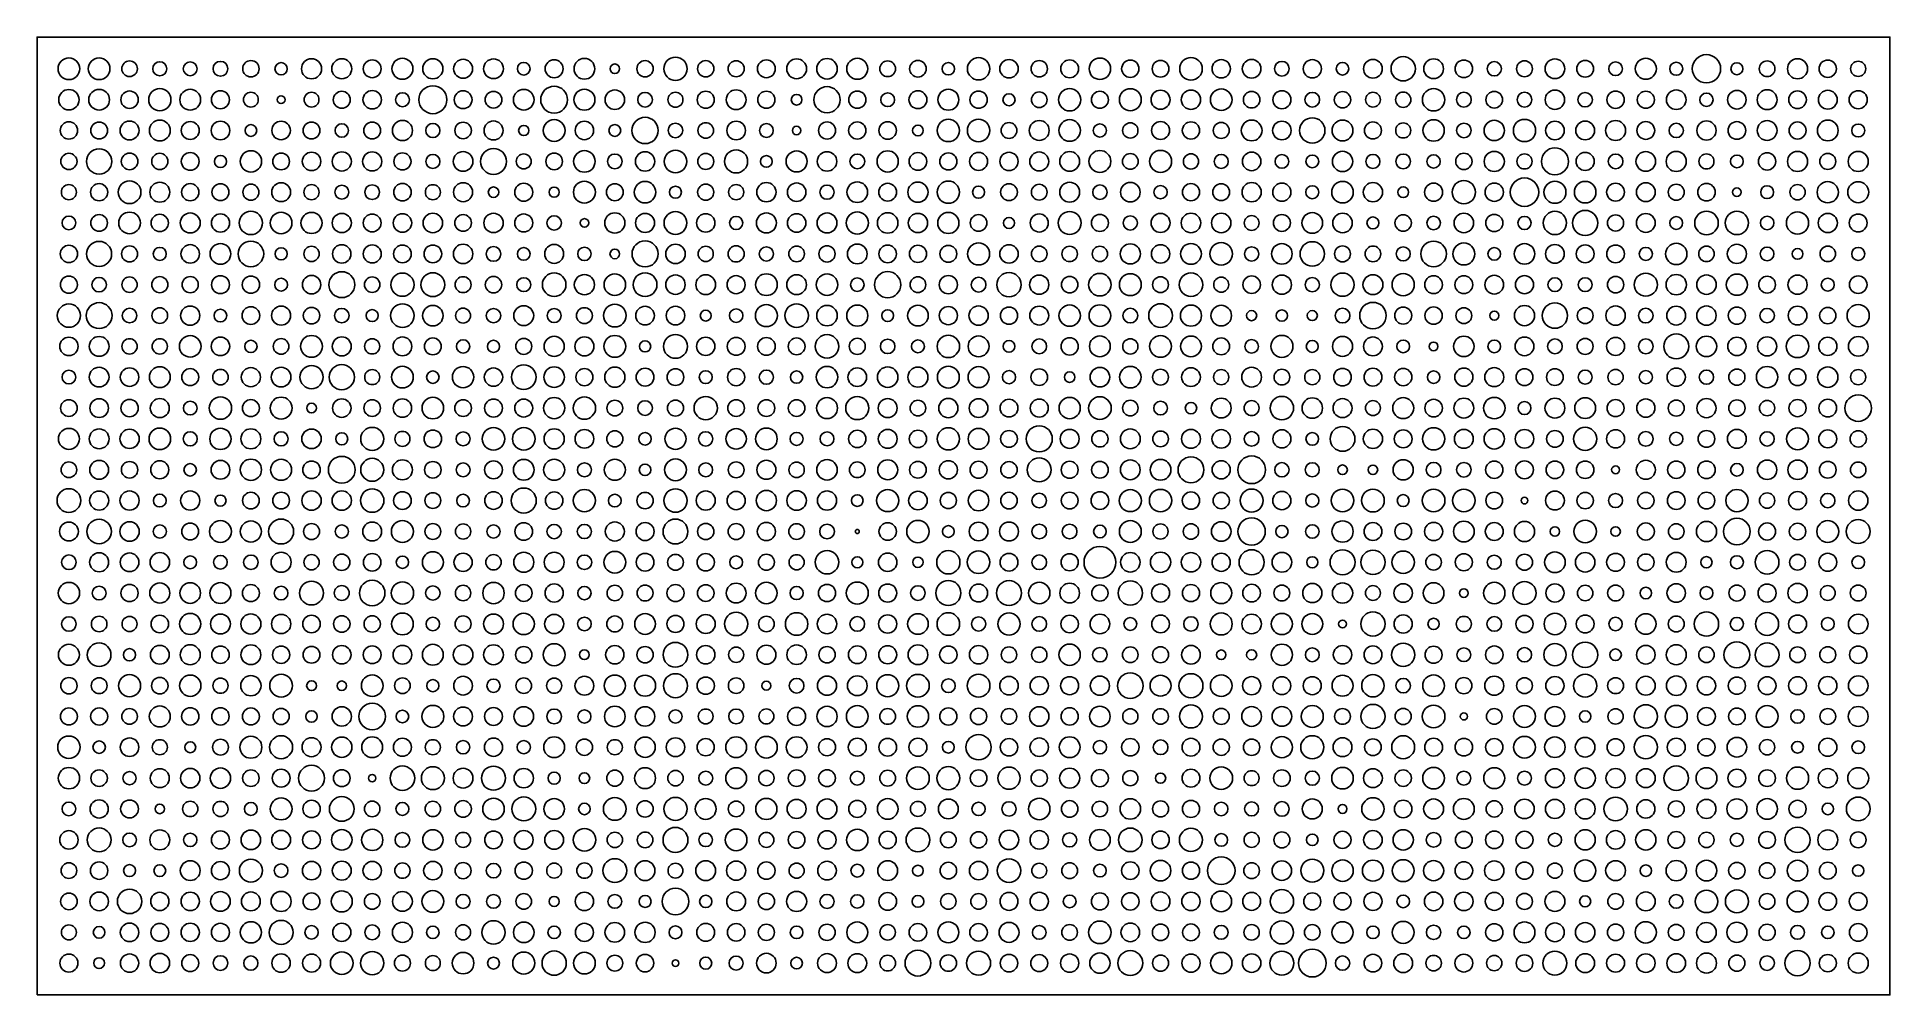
# Model space of a CAD drawing. Header units: millimetres. Extents: x 0 to 104, y 0 to 54.
import ezdxf

# ---------------------------------------------------------------- set-up
doc = ezdxf.new("R2010")
doc.units = ezdxf.units.MM
doc.layers.add('frame', color=7, linetype='Continuous')
doc.layers.add('media', color=7, linetype='Continuous')

msp = doc.modelspace()

# ---------------------------------------------------------------- linework, layer by layer
at = {"layer": 'frame'}
msp.add_lwpolyline([(0, 0), (103.55, 0), (103.55, 53.55), (0, 53.55), (0, 0)], dxfattribs=at)
at = {"layer": 'media'}
for centre, radius in [((1.78, 51.78), 0.605), ((3.47, 51.78), 0.606), ((5.17, 51.78), 0.435), ((6.86, 51.78), 0.395), ((8.56, 51.78), 0.386), ((10.25, 51.78), 0.414), ((11.95, 51.78), 0.458), ((13.64, 51.78), 0.344), ((15.34, 51.78), 0.562), ((17.03, 51.78), 0.559), ((18.73, 51.78), 0.499), ((20.42, 51.78), 0.589), ((22.12, 51.78), 0.563), ((23.81, 51.78), 0.53), ((25.51, 51.78), 0.551), ((27.2, 51.78), 0.354), ((28.9, 51.78), 0.504), ((30.59, 51.78), 0.581), ((32.29, 51.78), 0.267), ((33.98, 51.78), 0.456), ((35.68, 51.78), 0.65), ((37.37, 51.78), 0.454), ((39.07, 51.78), 0.45), ((40.76, 51.78), 0.498), ((42.45, 51.78), 0.555), ((44.15, 51.78), 0.573), ((45.84, 51.78), 0.587), ((47.54, 51.78), 0.441), ((49.23, 51.78), 0.463), ((50.93, 51.78), 0.347), ((52.62, 51.78), 0.623), ((54.32, 51.78), 0.514), ((56.01, 51.78), 0.458), ((57.71, 51.78), 0.5), ((59.4, 51.78), 0.6), ((61.1, 51.78), 0.484), ((62.79, 51.78), 0.469), ((64.49, 51.78), 0.631), ((66.18, 51.78), 0.512), ((67.88, 51.78), 0.522), ((69.57, 51.78), 0.412), ((71.27, 51.78), 0.51), ((72.96, 51.78), 0.352), ((74.66, 51.78), 0.524), ((76.35, 51.78), 0.68), ((78.05, 51.78), 0.553), ((79.74, 51.78), 0.49), ((81.44, 51.78), 0.399), ((83.13, 51.78), 0.445), ((84.83, 51.78), 0.549), ((86.52, 51.78), 0.467), ((88.22, 51.78), 0.382), ((89.91, 51.78), 0.589), ((91.61, 51.78), 0.361), ((93.3, 51.78), 0.792), ((95, 51.78), 0.334), ((96.69, 51.78), 0.439), ((98.39, 51.78), 0.562), ((100.08, 51.78), 0.486), ((101.78, 51.78), 0.423), ((22.12, 50.05), 0.782), ((28.9, 50.05), 0.751), ((44.15, 50.05), 0.73), ((1.78, 50.05), 0.571), ((3.47, 50.05), 0.58), ((5.17, 50.05), 0.488), ((6.86, 50.05), 0.622), ((8.56, 50.05), 0.583), ((10.25, 50.05), 0.505), ((11.95, 50.05), 0.415), ((13.64, 50.05), 0.218), ((15.34, 50.05), 0.415), ((17.03, 50.05), 0.474), ((18.73, 50.05), 0.514), ((20.42, 50.05), 0.389), ((23.81, 50.05), 0.499), ((25.51, 50.05), 0.467), ((27.2, 50.05), 0.576), ((30.59, 50.05), 0.586), ((32.29, 50.05), 0.546), ((33.98, 50.05), 0.412), ((35.68, 50.05), 0.418), ((37.37, 50.05), 0.476), ((39.07, 50.05), 0.553), ((40.76, 50.05), 0.478), ((42.45, 50.05), 0.3), ((45.84, 50.05), 0.48), ((47.54, 50.05), 0.386), ((49.23, 50.05), 0.499), ((50.93, 50.05), 0.584), ((52.62, 50.05), 0.481), ((54.32, 50.05), 0.338), ((56.01, 50.05), 0.437), ((57.71, 50.05), 0.625), ((59.4, 50.05), 0.473), ((61.1, 50.05), 0.613), ((62.79, 50.05), 0.532), ((64.49, 50.05), 0.54), ((66.18, 50.05), 0.603), ((67.88, 50.05), 0.463), ((69.57, 50.05), 0.505), ((71.27, 50.05), 0.408), ((72.96, 50.05), 0.458), ((74.66, 50.05), 0.415), ((76.35, 50.05), 0.428), ((78.05, 50.05), 0.626), ((79.74, 50.05), 0.414), ((81.44, 50.05), 0.467), ((83.13, 50.05), 0.413), ((84.83, 50.05), 0.542), ((86.52, 50.05), 0.407), ((88.22, 50.05), 0.485), ((89.91, 50.05), 0.477), ((91.61, 50.05), 0.547), ((93.3, 50.05), 0.373), ((95, 50.05), 0.519), ((96.69, 50.05), 0.556), ((98.39, 50.05), 0.492), ((100.08, 50.05), 0.527), ((101.78, 50.05), 0.506), ((1.78, 48.33), 0.486), ((3.47, 48.33), 0.469), ((5.17, 48.33), 0.529), ((6.86, 48.33), 0.585), ((8.56, 48.33), 0.502), ((10.25, 48.33), 0.52), ((13.64, 48.33), 0.516), ((15.34, 48.33), 0.471), ((17.03, 48.33), 0.377), ((18.73, 48.33), 0.47), ((20.42, 48.33), 0.563), ((22.12, 48.33), 0.396), ((23.81, 48.33), 0.461), ((25.51, 48.33), 0.531), ((28.9, 48.33), 0.612), ((30.59, 48.33), 0.515), ((33.98, 48.33), 0.736), ((35.68, 48.33), 0.408), ((37.37, 48.33), 0.435), ((39.07, 48.33), 0.52), ((40.76, 48.33), 0.384), ((44.15, 48.33), 0.477), ((45.84, 48.33), 0.482), ((47.54, 48.33), 0.488), ((50.93, 48.33), 0.625), ((52.62, 48.33), 0.627), ((54.32, 48.33), 0.441), ((56.01, 48.33), 0.556), ((57.71, 48.33), 0.605), ((59.4, 48.33), 0.368), ((61.1, 48.33), 0.428), ((62.79, 48.33), 0.502), ((64.49, 48.33), 0.483), ((66.18, 48.33), 0.447), ((67.88, 48.33), 0.58), ((69.57, 48.33), 0.517), ((71.27, 48.33), 0.709), ((72.96, 48.33), 0.584), ((74.66, 48.33), 0.476), ((76.35, 48.33), 0.42), ((78.05, 48.33), 0.599), ((79.74, 48.33), 0.408), ((81.44, 48.33), 0.568), ((83.13, 48.33), 0.622), ((84.83, 48.33), 0.52), ((86.52, 48.33), 0.524), ((88.22, 48.33), 0.559), ((89.91, 48.33), 0.496), ((91.61, 48.33), 0.4), ((93.3, 48.33), 0.538), ((95, 48.33), 0.494), ((96.69, 48.33), 0.552), ((98.39, 48.33), 0.477), ((100.08, 48.33), 0.581), ((101.78, 48.33), 0.362), ((11.95, 48.33), 0.328), ((27.2, 48.33), 0.287), ((32.29, 48.33), 0.33), ((42.45, 48.33), 0.236), ((49.23, 48.33), 0.301), ((1.78, 46.6), 0.455), ((3.47, 46.6), 0.709), ((5.17, 46.6), 0.463), ((6.86, 46.6), 0.454), ((8.56, 46.6), 0.497), ((10.25, 46.6), 0.339), ((11.95, 46.6), 0.597), ((13.64, 46.6), 0.468), ((15.34, 46.6), 0.515), ((17.03, 46.6), 0.536), ((18.73, 46.6), 0.535), ((20.42, 46.6), 0.479), ((22.12, 46.6), 0.395), ((23.81, 46.6), 0.549), ((25.51, 46.6), 0.724), ((27.2, 46.6), 0.419), ((28.9, 46.6), 0.464), ((30.59, 46.6), 0.602), ((32.29, 46.6), 0.412), ((33.98, 46.6), 0.542), ((35.68, 46.6), 0.63), ((37.37, 46.6), 0.447), ((39.07, 46.6), 0.644), ((40.76, 46.6), 0.326), ((42.45, 46.6), 0.589), ((44.15, 46.6), 0.545), ((45.84, 46.6), 0.414), ((47.54, 46.6), 0.593), ((49.23, 46.6), 0.494), ((50.93, 46.6), 0.478), ((52.62, 46.6), 0.503), ((54.32, 46.6), 0.511), ((56.01, 46.6), 0.53), ((57.71, 46.6), 0.552), ((59.4, 46.6), 0.613), ((61.1, 46.6), 0.439), ((62.79, 46.6), 0.617), ((64.49, 46.6), 0.424), ((66.18, 46.6), 0.394), ((67.88, 46.6), 0.519), ((69.57, 46.6), 0.381), ((71.27, 46.6), 0.358), ((72.96, 46.6), 0.568), ((74.66, 46.6), 0.391), ((76.35, 46.6), 0.411), ((78.05, 46.6), 0.372), ((79.74, 46.6), 0.456), ((81.44, 46.6), 0.563), ((83.13, 46.6), 0.421), ((84.83, 46.6), 0.755), ((86.52, 46.6), 0.507), ((88.22, 46.6), 0.414), ((89.91, 46.6), 0.549), ((91.61, 46.6), 0.564), ((93.3, 46.6), 0.42), ((95, 46.6), 0.358), ((96.69, 46.6), 0.483), ((98.39, 46.6), 0.563), ((100.08, 46.6), 0.448), ((101.78, 46.6), 0.561), ((83.13, 44.88), 0.795), ((1.78, 44.88), 0.421), ((3.47, 44.88), 0.482), ((5.17, 44.88), 0.636), ((6.86, 44.88), 0.557), ((8.56, 44.88), 0.482), ((10.25, 44.88), 0.473), ((11.95, 44.88), 0.449), ((13.64, 44.88), 0.528), ((15.34, 44.88), 0.422), ((17.03, 44.88), 0.389), ((18.73, 44.88), 0.411), ((20.42, 44.88), 0.489), ((22.12, 44.88), 0.42), ((23.81, 44.88), 0.532), ((25.51, 44.88), 0.293), ((27.2, 44.88), 0.503), ((28.9, 44.88), 0.284), ((30.59, 44.88), 0.612), ((32.29, 44.88), 0.474), ((33.98, 44.88), 0.601), ((35.68, 44.88), 0.333), ((37.37, 44.88), 0.45), ((39.07, 44.88), 0.424), ((40.76, 44.88), 0.539), ((42.45, 44.88), 0.517), ((44.15, 44.88), 0.399), ((45.84, 44.88), 0.575), ((47.54, 44.88), 0.496), ((49.23, 44.88), 0.565), ((50.93, 44.88), 0.621), ((52.62, 44.88), 0.337), ((54.32, 44.88), 0.469), ((56.01, 44.88), 0.44), ((57.71, 44.88), 0.556), ((59.4, 44.88), 0.404), ((61.1, 44.88), 0.547), ((62.79, 44.88), 0.372), ((64.49, 44.88), 0.477), ((66.18, 44.88), 0.47), ((67.88, 44.88), 0.538), ((69.57, 44.88), 0.51), ((71.27, 44.88), 0.363), ((72.96, 44.88), 0.601), ((74.66, 44.88), 0.538), ((76.35, 44.88), 0.302), ((78.05, 44.88), 0.506), ((79.74, 44.88), 0.648), ((81.44, 44.88), 0.512), ((84.83, 44.88), 0.617), ((86.52, 44.88), 0.604), ((88.22, 44.88), 0.498), ((89.91, 44.88), 0.526), ((91.61, 44.88), 0.448), ((93.3, 44.88), 0.488), ((95, 44.88), 0.236), ((96.69, 44.88), 0.359), ((98.39, 44.88), 0.429), ((100.08, 44.88), 0.595), ((101.78, 44.88), 0.586), ((1.78, 43.16), 0.383), ((3.47, 43.16), 0.465), ((5.17, 43.16), 0.606), ((6.86, 43.16), 0.484), ((8.56, 43.16), 0.558), ((10.25, 43.16), 0.509), ((11.95, 43.16), 0.65), ((13.64, 43.16), 0.603), ((15.34, 43.16), 0.591), ((17.03, 43.16), 0.536), ((18.73, 43.16), 0.497), ((20.42, 43.16), 0.517), ((22.12, 43.16), 0.544), ((23.81, 43.16), 0.467), ((25.51, 43.16), 0.542), ((27.2, 43.16), 0.502), ((28.9, 43.16), 0.405), ((32.29, 43.16), 0.566), ((33.98, 43.16), 0.531), ((35.68, 43.16), 0.636), ((37.37, 43.16), 0.515), ((39.07, 43.16), 0.37), ((40.76, 43.16), 0.56), ((42.45, 43.16), 0.517), ((44.15, 43.16), 0.557), ((45.84, 43.16), 0.621), ((47.54, 43.16), 0.573), ((49.23, 43.16), 0.538), ((50.93, 43.16), 0.591), ((52.62, 43.16), 0.467), ((56.01, 43.16), 0.506), ((57.71, 43.16), 0.644), ((59.4, 43.16), 0.475), ((61.1, 43.16), 0.394), ((62.79, 43.16), 0.531), ((64.49, 43.16), 0.546), ((66.18, 43.16), 0.544), ((67.88, 43.16), 0.415), ((69.57, 43.16), 0.473), ((71.27, 43.16), 0.58), ((72.96, 43.16), 0.548), ((74.66, 43.16), 0.337), ((76.35, 43.16), 0.459), ((78.05, 43.16), 0.377), ((79.74, 43.16), 0.544), ((81.44, 43.16), 0.48), ((83.13, 43.16), 0.37), ((84.83, 43.16), 0.651), ((86.52, 43.16), 0.705), ((88.22, 43.16), 0.452), ((89.91, 43.16), 0.527), ((91.61, 43.16), 0.359), ((93.3, 43.16), 0.659), ((95, 43.16), 0.651), ((96.69, 43.16), 0.378), ((98.39, 43.16), 0.621), ((100.08, 43.16), 0.535), ((101.78, 43.16), 0.498), ((30.59, 43.16), 0.24), ((54.32, 43.16), 0.309), ((1.78, 41.43), 0.482), ((3.47, 41.43), 0.699), ((5.17, 41.43), 0.447), ((6.86, 41.43), 0.364), ((8.56, 41.43), 0.517), ((10.25, 41.43), 0.578), ((11.95, 41.43), 0.715), ((13.64, 41.43), 0.34), ((15.34, 41.43), 0.426), ((17.03, 41.43), 0.514), ((18.73, 41.43), 0.504), ((20.42, 41.43), 0.493), ((22.12, 41.43), 0.494), ((23.81, 41.43), 0.545), ((25.51, 41.43), 0.413), ((27.2, 41.43), 0.358), ((28.9, 41.43), 0.53), ((30.59, 41.43), 0.376), ((32.29, 41.43), 0.27), ((33.98, 41.43), 0.727), ((35.68, 41.43), 0.544), ((37.37, 41.43), 0.425), ((39.07, 41.43), 0.451), ((40.76, 41.43), 0.398), ((42.45, 41.43), 0.439), ((44.15, 41.43), 0.453), ((45.84, 41.43), 0.552), ((47.54, 41.43), 0.492), ((49.23, 41.43), 0.48), ((50.93, 41.43), 0.471), ((52.62, 41.43), 0.617), ((54.32, 41.43), 0.514), ((56.01, 41.43), 0.438), ((57.71, 41.43), 0.431), ((59.4, 41.43), 0.426), ((61.1, 41.43), 0.564), ((62.79, 41.43), 0.513), ((64.49, 41.43), 0.58), ((66.18, 41.43), 0.629), ((67.88, 41.43), 0.398), ((69.57, 41.43), 0.576), ((71.27, 41.43), 0.684), ((72.96, 41.43), 0.444), ((74.66, 41.43), 0.44), ((76.35, 41.43), 0.394), ((78.05, 41.43), 0.716), ((79.74, 41.43), 0.616), ((81.44, 41.43), 0.35), ((83.13, 41.43), 0.576), ((84.83, 41.43), 0.523), ((86.52, 41.43), 0.5), ((88.22, 41.43), 0.494), ((89.91, 41.43), 0.366), ((91.61, 41.43), 0.597), ((93.3, 41.43), 0.433), ((95, 41.43), 0.538), ((96.69, 41.43), 0.383), ((98.39, 41.43), 0.301), ((100.08, 41.43), 0.433), ((101.78, 41.43), 0.364), ((17.03, 39.71), 0.724), ((47.54, 39.71), 0.732), ((1.78, 39.71), 0.477), ((3.47, 39.71), 0.406), ((5.17, 39.71), 0.429), ((6.86, 39.71), 0.449), ((8.56, 39.71), 0.452), ((10.25, 39.71), 0.501), ((11.95, 39.71), 0.484), ((13.64, 39.71), 0.359), ((15.34, 39.71), 0.514), ((18.73, 39.71), 0.433), ((20.42, 39.71), 0.649), ((22.12, 39.71), 0.666), ((23.81, 39.71), 0.446), ((25.51, 39.71), 0.459), ((27.2, 39.71), 0.391), ((28.9, 39.71), 0.658), ((30.59, 39.71), 0.566), ((32.29, 39.71), 0.6), ((33.98, 39.71), 0.664), ((35.68, 39.71), 0.543), ((37.37, 39.71), 0.552), ((39.07, 39.71), 0.505), ((40.76, 39.71), 0.608), ((42.45, 39.71), 0.552), ((44.15, 39.71), 0.602), ((45.84, 39.71), 0.379), ((49.23, 39.71), 0.439), ((50.93, 39.71), 0.507), ((52.62, 39.71), 0.411), ((54.32, 39.71), 0.678), ((56.01, 39.71), 0.536), ((57.71, 39.71), 0.458), ((59.4, 39.71), 0.631), ((61.1, 39.71), 0.613), ((62.79, 39.71), 0.443), ((64.49, 39.71), 0.657), ((66.18, 39.71), 0.42), ((67.88, 39.71), 0.488), ((69.57, 39.71), 0.538), ((71.27, 39.71), 0.398), ((72.96, 39.71), 0.649), ((74.66, 39.71), 0.557), ((76.35, 39.71), 0.622), ((78.05, 39.71), 0.498), ((79.74, 39.71), 0.496), ((81.44, 39.71), 0.525), ((83.13, 39.71), 0.504), ((84.83, 39.71), 0.387), ((86.52, 39.71), 0.386), ((88.22, 39.71), 0.457), ((89.91, 39.71), 0.644), ((91.61, 39.71), 0.57), ((93.3, 39.71), 0.544), ((95, 39.71), 0.591), ((96.69, 39.71), 0.468), ((98.39, 39.71), 0.534), ((100.08, 39.71), 0.362), ((101.78, 39.71), 0.492), ((1.78, 37.98), 0.651), ((3.47, 37.98), 0.724), ((5.17, 37.98), 0.407), ((6.86, 37.98), 0.437), ((8.56, 37.98), 0.536), ((10.25, 37.98), 0.354), ((11.95, 37.98), 0.496), ((13.64, 37.98), 0.533), ((15.34, 37.98), 0.46), ((17.03, 37.98), 0.406), ((18.73, 37.98), 0.338), ((20.42, 37.98), 0.659), ((22.12, 37.98), 0.574), ((23.81, 37.98), 0.417), ((25.51, 37.98), 0.401), ((27.2, 37.98), 0.556), ((28.9, 37.98), 0.392), ((30.59, 37.98), 0.444), ((32.29, 37.98), 0.634), ((33.98, 37.98), 0.522), ((35.68, 37.98), 0.519), ((39.07, 37.98), 0.378), ((40.76, 37.98), 0.613), ((42.45, 37.98), 0.656), ((44.15, 37.98), 0.573), ((45.84, 37.98), 0.592), ((49.23, 37.98), 0.578), ((50.93, 37.98), 0.507), ((52.62, 37.98), 0.538), ((54.32, 37.98), 0.479), ((56.01, 37.98), 0.529), ((57.71, 37.98), 0.598), ((59.4, 37.98), 0.604), ((61.1, 37.98), 0.412), ((62.79, 37.98), 0.663), ((64.49, 37.98), 0.59), ((66.18, 37.98), 0.575), ((72.96, 37.98), 0.413), ((74.66, 37.98), 0.742), ((76.35, 37.98), 0.476), ((78.05, 37.98), 0.487), ((79.74, 37.98), 0.441), ((83.13, 37.98), 0.564), ((84.83, 37.98), 0.708), ((86.52, 37.98), 0.441), ((88.22, 37.98), 0.542), ((89.91, 37.98), 0.408), ((91.61, 37.98), 0.527), ((93.3, 37.98), 0.542), ((95, 37.98), 0.479), ((96.69, 37.98), 0.404), ((98.39, 37.98), 0.523), ((100.08, 37.98), 0.457), ((101.78, 37.98), 0.621), ((37.37, 37.98), 0.304), ((47.54, 37.98), 0.33), ((67.88, 37.98), 0.283), ((69.57, 37.98), 0.319), ((71.27, 37.98), 0.282), ((81.44, 37.98), 0.256), ((1.78, 36.26), 0.514), ((3.47, 36.26), 0.554), ((5.17, 36.26), 0.428), ((6.86, 36.26), 0.428), ((8.56, 36.26), 0.603), ((10.25, 36.26), 0.517), ((11.95, 36.26), 0.344), ((13.64, 36.26), 0.437), ((15.34, 36.26), 0.61), ((17.03, 36.26), 0.531), ((18.73, 36.26), 0.426), ((20.42, 36.26), 0.525), ((22.12, 36.26), 0.471), ((23.81, 36.26), 0.371), ((25.51, 36.26), 0.34), ((27.2, 36.26), 0.445), ((28.9, 36.26), 0.563), ((30.59, 36.26), 0.531), ((32.29, 36.26), 0.611), ((33.98, 36.26), 0.314), ((35.68, 36.26), 0.667), ((37.37, 36.26), 0.511), ((39.07, 36.26), 0.498), ((40.76, 36.26), 0.496), ((42.45, 36.26), 0.47), ((44.15, 36.26), 0.656), ((45.84, 36.26), 0.45), ((47.54, 36.26), 0.406), ((49.23, 36.26), 0.36), ((50.93, 36.26), 0.628), ((52.62, 36.26), 0.583), ((54.32, 36.26), 0.328), ((56.01, 36.26), 0.413), ((57.71, 36.26), 0.483), ((59.4, 36.26), 0.581), ((61.1, 36.26), 0.427), ((62.79, 36.26), 0.609), ((64.49, 36.26), 0.579), ((66.18, 36.26), 0.47), ((67.88, 36.26), 0.379), ((69.57, 36.26), 0.616), ((71.27, 36.26), 0.335), ((72.96, 36.26), 0.561), ((74.66, 36.26), 0.528), ((76.35, 36.26), 0.356), ((78.05, 36.26), 0.243), ((79.74, 36.26), 0.572), ((81.44, 36.26), 0.353), ((83.13, 36.26), 0.523), ((84.83, 36.26), 0.414), ((86.52, 36.26), 0.447), ((88.22, 36.26), 0.504), ((89.91, 36.26), 0.413), ((91.61, 36.26), 0.695), ((93.3, 36.26), 0.571), ((95, 36.26), 0.512), ((96.69, 36.26), 0.534), ((98.39, 36.26), 0.63), ((100.08, 36.26), 0.509), ((101.78, 36.26), 0.549), ((17.03, 34.54), 0.702), ((27.2, 34.54), 0.689), ((1.78, 34.54), 0.383), ((3.47, 34.54), 0.551), ((5.17, 34.54), 0.516), ((6.86, 34.54), 0.585), ((8.56, 34.54), 0.475), ((10.25, 34.54), 0.434), ((11.95, 34.54), 0.534), ((13.64, 34.54), 0.551), ((15.34, 34.54), 0.647), ((18.73, 34.54), 0.419), ((20.42, 34.54), 0.606), ((22.12, 34.54), 0.351), ((23.81, 34.54), 0.595), ((25.51, 34.54), 0.513), ((28.9, 34.54), 0.576), ((30.59, 34.54), 0.477), ((32.29, 34.54), 0.563), ((33.98, 34.54), 0.498), ((35.68, 34.54), 0.466), ((37.37, 34.54), 0.361), ((39.07, 34.54), 0.483), ((40.76, 34.54), 0.396), ((42.45, 34.54), 0.345), ((44.15, 34.54), 0.599), ((45.84, 34.54), 0.52), ((47.54, 34.54), 0.573), ((49.23, 34.54), 0.56), ((50.93, 34.54), 0.61), ((52.62, 34.54), 0.587), ((54.32, 34.54), 0.367), ((56.01, 34.54), 0.463), ((57.71, 34.54), 0.293), ((59.4, 34.54), 0.547), ((61.1, 34.54), 0.604), ((62.79, 34.54), 0.442), ((64.49, 34.54), 0.524), ((66.18, 34.54), 0.425), ((67.88, 34.54), 0.553), ((69.57, 34.54), 0.437), ((71.27, 34.54), 0.424), ((72.96, 34.54), 0.49), ((74.66, 34.54), 0.499), ((76.35, 34.54), 0.484), ((78.05, 34.54), 0.348), ((79.74, 34.54), 0.506), ((81.44, 34.54), 0.531), ((83.13, 34.54), 0.47), ((84.83, 34.54), 0.467), ((86.52, 34.54), 0.393), ((88.22, 34.54), 0.428), ((89.91, 34.54), 0.367), ((91.61, 34.54), 0.511), ((93.3, 34.54), 0.399), ((95, 34.54), 0.453), ((96.69, 34.54), 0.597), ((98.39, 34.54), 0.469), ((100.08, 34.54), 0.57), ((101.78, 34.54), 0.424), ((1.78, 32.81), 0.466), ((3.47, 32.81), 0.521), ((5.17, 32.81), 0.484), ((6.86, 32.81), 0.532), ((8.56, 32.81), 0.382), ((10.25, 32.81), 0.623), ((11.95, 32.81), 0.473), ((13.64, 32.81), 0.613), ((17.03, 32.81), 0.518), ((18.73, 32.81), 0.463), ((20.42, 32.81), 0.516), ((22.12, 32.81), 0.603), ((23.81, 32.81), 0.467), ((25.51, 32.81), 0.502), ((27.2, 32.81), 0.5), ((28.9, 32.81), 0.592), ((30.59, 32.81), 0.624), ((32.29, 32.81), 0.439), ((33.98, 32.81), 0.412), ((35.68, 32.81), 0.45), ((37.37, 32.81), 0.651), ((39.07, 32.81), 0.465), ((40.76, 32.81), 0.47), ((42.45, 32.81), 0.466), ((44.15, 32.81), 0.586), ((45.84, 32.81), 0.646), ((47.54, 32.81), 0.531), ((49.23, 32.81), 0.439), ((50.93, 32.81), 0.538), ((52.62, 32.81), 0.521), ((54.32, 32.81), 0.496), ((56.01, 32.81), 0.505), ((57.71, 32.81), 0.595), ((59.4, 32.81), 0.634), ((61.1, 32.81), 0.434), ((62.79, 32.81), 0.379), ((66.18, 32.81), 0.554), ((67.88, 32.81), 0.42), ((69.57, 32.81), 0.654), ((71.27, 32.81), 0.572), ((72.96, 32.81), 0.531), ((74.66, 32.81), 0.417), ((76.35, 32.81), 0.586), ((78.05, 32.81), 0.49), ((79.74, 32.81), 0.555), ((81.44, 32.81), 0.601), ((83.13, 32.81), 0.361), ((84.83, 32.81), 0.556), ((86.52, 32.81), 0.582), ((88.22, 32.81), 0.476), ((89.91, 32.81), 0.51), ((91.61, 32.81), 0.447), ((93.3, 32.81), 0.537), ((95, 32.81), 0.457), ((96.69, 32.81), 0.426), ((98.39, 32.81), 0.48), ((100.08, 32.81), 0.493), ((101.78, 32.81), 0.743), ((15.34, 32.81), 0.272), ((64.49, 32.81), 0.319), ((1.78, 31.09), 0.588), ((3.47, 31.09), 0.552), ((5.17, 31.09), 0.539), ((6.86, 31.09), 0.602), ((8.56, 31.09), 0.396), ((10.25, 31.09), 0.596), ((11.95, 31.09), 0.558), ((13.64, 31.09), 0.396), ((15.34, 31.09), 0.546), ((17.03, 31.09), 0.337), ((18.73, 31.09), 0.644), ((20.42, 31.09), 0.419), ((22.12, 31.09), 0.492), ((23.81, 31.09), 0.391), ((25.51, 31.09), 0.629), ((27.2, 31.09), 0.632), ((28.9, 31.09), 0.562), ((30.59, 31.09), 0.522), ((32.29, 31.09), 0.45), ((33.98, 31.09), 0.348), ((35.68, 31.09), 0.593), ((37.37, 31.09), 0.401), ((39.07, 31.09), 0.572), ((40.76, 31.09), 0.606), ((42.45, 31.09), 0.364), ((44.15, 31.09), 0.387), ((45.84, 31.09), 0.484), ((47.54, 31.09), 0.527), ((49.23, 31.09), 0.485), ((50.93, 31.09), 0.62), ((52.62, 31.09), 0.582), ((54.32, 31.09), 0.467), ((56.01, 31.09), 0.731), ((57.71, 31.09), 0.532), ((59.4, 31.09), 0.454), ((61.1, 31.09), 0.553), ((62.79, 31.09), 0.438), ((64.49, 31.09), 0.528), ((66.18, 31.09), 0.515), ((67.88, 31.09), 0.41), ((69.57, 31.09), 0.506), ((71.27, 31.09), 0.355), ((72.96, 31.09), 0.695), ((74.66, 31.09), 0.538), ((76.35, 31.09), 0.501), ((78.05, 31.09), 0.622), ((79.74, 31.09), 0.529), ((81.44, 31.09), 0.568), ((83.13, 31.09), 0.52), ((84.83, 31.09), 0.465), ((86.52, 31.09), 0.646), ((88.22, 31.09), 0.507), ((89.91, 31.09), 0.41), ((91.61, 31.09), 0.371), ((93.3, 31.09), 0.465), ((95, 31.09), 0.527), ((96.69, 31.09), 0.4), ((98.39, 31.09), 0.609), ((100.08, 31.09), 0.502), ((101.78, 31.09), 0.456), ((17.03, 29.36), 0.751), ((56.01, 29.36), 0.669), ((64.49, 29.36), 0.724), ((67.88, 29.36), 0.773), ((1.78, 29.36), 0.437), ((3.47, 29.36), 0.526), ((5.17, 29.36), 0.459), ((6.86, 29.36), 0.504), ((8.56, 29.36), 0.348), ((10.25, 29.36), 0.525), ((11.95, 29.36), 0.595), ((13.64, 29.36), 0.589), ((15.34, 29.36), 0.49), ((18.73, 29.36), 0.642), ((20.42, 29.36), 0.559), ((22.12, 29.36), 0.463), ((23.81, 29.36), 0.387), ((25.51, 29.36), 0.502), ((27.2, 29.36), 0.579), ((28.9, 29.36), 0.587), ((30.59, 29.36), 0.392), ((32.29, 29.36), 0.589), ((33.98, 29.36), 0.323), ((35.68, 29.36), 0.61), ((37.37, 29.36), 0.388), ((39.07, 29.36), 0.443), ((40.76, 29.36), 0.533), ((42.45, 29.36), 0.431), ((44.15, 29.36), 0.574), ((45.84, 29.36), 0.439), ((47.54, 29.36), 0.558), ((49.23, 29.36), 0.468), ((50.93, 29.36), 0.508), ((52.62, 29.36), 0.476), ((54.32, 29.36), 0.457), ((57.71, 29.36), 0.474), ((59.4, 29.36), 0.465), ((61.1, 29.36), 0.552), ((62.79, 29.36), 0.579), ((66.18, 29.36), 0.507), ((69.57, 29.36), 0.4), ((71.27, 29.36), 0.393), ((72.96, 29.36), 0.269), ((74.66, 29.36), 0.266), ((76.35, 29.36), 0.566), ((78.05, 29.36), 0.413), ((79.74, 29.36), 0.409), ((81.44, 29.36), 0.483), ((83.13, 29.36), 0.499), ((84.83, 29.36), 0.49), ((86.52, 29.36), 0.487), ((88.22, 29.36), 0.219), ((89.91, 29.36), 0.533), ((91.61, 29.36), 0.485), ((93.3, 29.36), 0.488), ((95, 29.36), 0.352), ((96.69, 29.36), 0.544), ((98.39, 29.36), 0.544), ((100.08, 29.36), 0.467), ((101.78, 29.36), 0.435), ((1.78, 27.64), 0.664), ((3.47, 27.64), 0.534), ((5.17, 27.64), 0.537), ((6.86, 27.64), 0.358), ((8.56, 27.64), 0.537), ((11.95, 27.64), 0.464), ((13.64, 27.64), 0.467), ((15.34, 27.64), 0.543), ((17.03, 27.64), 0.542), ((18.73, 27.64), 0.655), ((20.42, 27.64), 0.494), ((22.12, 27.64), 0.44), ((23.81, 27.64), 0.353), ((25.51, 27.64), 0.491), ((27.2, 27.64), 0.702), ((28.9, 27.64), 0.486), ((30.59, 27.64), 0.621), ((32.29, 27.64), 0.356), ((33.98, 27.64), 0.459), ((35.68, 27.64), 0.653), ((37.37, 27.64), 0.535), ((39.07, 27.64), 0.509), ((40.76, 27.64), 0.566), ((42.45, 27.64), 0.546), ((44.15, 27.64), 0.538), ((45.84, 27.64), 0.325), ((47.54, 27.64), 0.619), ((49.23, 27.64), 0.519), ((50.93, 27.64), 0.451), ((52.62, 27.64), 0.573), ((54.32, 27.64), 0.464), ((56.01, 27.64), 0.409), ((57.71, 27.64), 0.468), ((59.4, 27.64), 0.495), ((61.1, 27.64), 0.617), ((62.79, 27.64), 0.625), ((64.49, 27.64), 0.485), ((66.18, 27.64), 0.455), ((67.88, 27.64), 0.641), ((69.57, 27.64), 0.51), ((71.27, 27.64), 0.368), ((72.96, 27.64), 0.63), ((74.66, 27.64), 0.636), ((76.35, 27.64), 0.332), ((78.05, 27.64), 0.632), ((79.74, 27.64), 0.632), ((81.44, 27.64), 0.469), ((84.83, 27.64), 0.527), ((86.52, 27.64), 0.457), ((88.22, 27.64), 0.395), ((89.91, 27.64), 0.458), ((91.61, 27.64), 0.494), ((93.3, 27.64), 0.465), ((95, 27.64), 0.621), ((96.69, 27.64), 0.427), ((98.39, 27.64), 0.503), ((100.08, 27.64), 0.403), ((101.78, 27.64), 0.542), ((10.25, 27.64), 0.31), ((83.13, 27.64), 0.189), ((1.78, 25.91), 0.527), ((3.47, 25.91), 0.685), ((5.17, 25.91), 0.545), ((6.86, 25.91), 0.37), ((8.56, 25.91), 0.47), ((10.25, 25.91), 0.615), ((11.95, 25.91), 0.591), ((13.64, 25.91), 0.698), ((15.34, 25.91), 0.447), ((17.03, 25.91), 0.367), ((18.73, 25.91), 0.529), ((20.42, 25.91), 0.616), ((22.12, 25.91), 0.439), ((23.81, 25.91), 0.427), ((25.51, 25.91), 0.365), ((27.2, 25.91), 0.492), ((28.9, 25.91), 0.401), ((30.59, 25.91), 0.4), ((32.29, 25.91), 0.532), ((33.98, 25.91), 0.504), ((35.68, 25.91), 0.695), ((37.37, 25.91), 0.454), ((39.07, 25.91), 0.447), ((40.76, 25.91), 0.507), ((42.45, 25.91), 0.438), ((44.15, 25.91), 0.41), ((45.84, 25.91), 0.115), ((47.54, 25.91), 0.486), ((49.23, 25.91), 0.624), ((50.93, 25.91), 0.327), ((52.62, 25.91), 0.521), ((54.32, 25.91), 0.53), ((56.01, 25.91), 0.411), ((57.71, 25.91), 0.41), ((59.4, 25.91), 0.355), ((61.1, 25.91), 0.613), ((62.79, 25.91), 0.424), ((64.49, 25.91), 0.429), ((66.18, 25.91), 0.548), ((67.88, 25.91), 0.765), ((69.57, 25.91), 0.345), ((71.27, 25.91), 0.376), ((72.96, 25.91), 0.597), ((74.66, 25.91), 0.499), ((76.35, 25.91), 0.465), ((78.05, 25.91), 0.509), ((79.74, 25.91), 0.58), ((81.44, 25.91), 0.5), ((83.13, 25.91), 0.564), ((84.83, 25.91), 0.265), ((86.52, 25.91), 0.633), ((88.22, 25.91), 0.268), ((89.91, 25.91), 0.477), ((91.61, 25.91), 0.435), ((93.3, 25.91), 0.564), ((95, 25.91), 0.744), ((96.69, 25.91), 0.477), ((98.39, 25.91), 0.459), ((100.08, 25.91), 0.614), ((101.78, 25.91), 0.667), ((59.4, 24.19), 0.888), ((67.88, 24.19), 0.704), ((72.96, 24.19), 0.699), ((74.66, 24.19), 0.679), ((1.78, 24.19), 0.409), ((3.47, 24.19), 0.53), ((5.17, 24.19), 0.522), ((6.86, 24.19), 0.544), ((8.56, 24.19), 0.359), ((10.25, 24.19), 0.383), ((11.95, 24.19), 0.405), ((13.64, 24.19), 0.562), ((15.34, 24.19), 0.426), ((17.03, 24.19), 0.455), ((18.73, 24.19), 0.491), ((20.42, 24.19), 0.345), ((22.12, 24.19), 0.587), ((23.81, 24.19), 0.51), ((25.51, 24.19), 0.429), ((27.2, 24.19), 0.562), ((28.9, 24.19), 0.559), ((30.59, 24.19), 0.406), ((32.29, 24.19), 0.607), ((33.98, 24.19), 0.497), ((35.68, 24.19), 0.442), ((37.37, 24.19), 0.486), ((39.07, 24.19), 0.359), ((40.76, 24.19), 0.446), ((42.45, 24.19), 0.423), ((44.15, 24.19), 0.655), ((45.84, 24.19), 0.309), ((47.54, 24.19), 0.517), ((49.23, 24.19), 0.289), ((50.93, 24.19), 0.651), ((52.62, 24.19), 0.631), ((54.32, 24.19), 0.497), ((56.01, 24.19), 0.413), ((57.71, 24.19), 0.479), ((61.1, 24.19), 0.544), ((62.79, 24.19), 0.566), ((64.49, 24.19), 0.542), ((66.18, 24.19), 0.509), ((69.57, 24.19), 0.551), ((71.27, 24.19), 0.313), ((76.35, 24.19), 0.627), ((78.05, 24.19), 0.435), ((79.74, 24.19), 0.477), ((81.44, 24.19), 0.392), ((83.13, 24.19), 0.447), ((84.83, 24.19), 0.576), ((86.52, 24.19), 0.547), ((88.22, 24.19), 0.499), ((89.91, 24.19), 0.462), ((91.61, 24.19), 0.555), ((93.3, 24.19), 0.315), ((95, 24.19), 0.366), ((96.69, 24.19), 0.661), ((98.39, 24.19), 0.441), ((100.08, 24.19), 0.5), ((101.78, 24.19), 0.356), ((1.78, 22.47), 0.596), ((3.47, 22.47), 0.384), ((5.17, 22.47), 0.48), ((6.86, 22.47), 0.562), ((8.56, 22.47), 0.576), ((10.25, 22.47), 0.585), ((11.95, 22.47), 0.477), ((13.64, 22.47), 0.384), ((15.34, 22.47), 0.666), ((17.03, 22.47), 0.416), ((18.73, 22.47), 0.713), ((20.42, 22.47), 0.624), ((22.12, 22.47), 0.402), ((23.81, 22.47), 0.431), ((25.51, 22.47), 0.598), ((27.2, 22.47), 0.469), ((28.9, 22.47), 0.51), ((30.59, 22.47), 0.371), ((32.29, 22.47), 0.434), ((33.98, 22.47), 0.445), ((35.68, 22.47), 0.477), ((37.37, 22.47), 0.464), ((39.07, 22.47), 0.553), ((40.76, 22.47), 0.603), ((42.45, 22.47), 0.368), ((44.15, 22.47), 0.478), ((45.84, 22.47), 0.617), ((47.54, 22.47), 0.504), ((49.23, 22.47), 0.408), ((50.93, 22.47), 0.7), ((52.62, 22.47), 0.5), ((54.32, 22.47), 0.697), ((56.01, 22.47), 0.6), ((57.71, 22.47), 0.55), ((59.4, 22.47), 0.453), ((61.1, 22.47), 0.679), ((62.79, 22.47), 0.506), ((64.49, 22.47), 0.477), ((66.18, 22.47), 0.588), ((67.88, 22.47), 0.496), ((69.57, 22.47), 0.443), ((71.27, 22.47), 0.537), ((72.96, 22.47), 0.568), ((74.66, 22.47), 0.416), ((76.35, 22.47), 0.518), ((78.05, 22.47), 0.577), ((81.44, 22.47), 0.6), ((83.13, 22.47), 0.644), ((84.83, 22.47), 0.508), ((86.52, 22.47), 0.433), ((88.22, 22.47), 0.443), ((89.91, 22.47), 0.323), ((91.61, 22.47), 0.519), ((93.3, 22.47), 0.358), ((95, 22.47), 0.446), ((96.69, 22.47), 0.504), ((98.39, 22.47), 0.541), ((100.08, 22.47), 0.415), ((101.78, 22.47), 0.444), ((79.74, 22.47), 0.242), ((1.78, 20.74), 0.407), ((3.47, 20.74), 0.436), ((5.17, 20.74), 0.421), ((6.86, 20.74), 0.488), ((8.56, 20.74), 0.59), ((10.25, 20.74), 0.556), ((11.95, 20.74), 0.562), ((13.64, 20.74), 0.539), ((15.34, 20.74), 0.491), ((17.03, 20.74), 0.46), ((18.73, 20.74), 0.457), ((20.42, 20.74), 0.609), ((22.12, 20.74), 0.378), ((23.81, 20.74), 0.449), ((25.51, 20.74), 0.556), ((27.2, 20.74), 0.597), ((28.9, 20.74), 0.534), ((30.59, 20.74), 0.383), ((32.29, 20.74), 0.447), ((33.98, 20.74), 0.579), ((35.68, 20.74), 0.476), ((37.37, 20.74), 0.53), ((39.07, 20.74), 0.652), ((40.76, 20.74), 0.436), ((42.45, 20.74), 0.63), ((44.15, 20.74), 0.543), ((45.84, 20.74), 0.41), ((47.54, 20.74), 0.51), ((49.23, 20.74), 0.576), ((50.93, 20.74), 0.631), ((52.62, 20.74), 0.396), ((54.32, 20.74), 0.624), ((56.01, 20.74), 0.411), ((57.71, 20.74), 0.488), ((59.4, 20.74), 0.546), ((61.1, 20.74), 0.356), ((62.79, 20.74), 0.495), ((64.49, 20.74), 0.405), ((66.18, 20.74), 0.615), ((67.88, 20.74), 0.546), ((69.57, 20.74), 0.591), ((71.27, 20.74), 0.582), ((72.96, 20.74), 0.216), ((74.66, 20.74), 0.674), ((76.35, 20.74), 0.508), ((78.05, 20.74), 0.316), ((79.74, 20.74), 0.427), ((81.44, 20.74), 0.409), ((83.13, 20.74), 0.481), ((84.83, 20.74), 0.603), ((86.52, 20.74), 0.498), ((88.22, 20.74), 0.374), ((89.91, 20.74), 0.572), ((91.61, 20.74), 0.445), ((93.3, 20.74), 0.681), ((95, 20.74), 0.368), ((96.69, 20.74), 0.641), ((98.39, 20.74), 0.502), ((100.08, 20.74), 0.36), ((101.78, 20.74), 0.548), ((3.47, 19.02), 0.661), ((35.68, 19.02), 0.692), ((86.52, 19.02), 0.707), ((95, 19.02), 0.724), ((96.69, 19.02), 0.665), ((1.78, 19.02), 0.586), ((5.17, 19.02), 0.341), ((6.86, 19.02), 0.525), ((8.56, 19.02), 0.559), ((10.25, 19.02), 0.489), ((11.95, 19.02), 0.554), ((13.64, 19.02), 0.482), ((15.34, 19.02), 0.47), ((17.03, 19.02), 0.516), ((18.73, 19.02), 0.498), ((20.42, 19.02), 0.525), ((22.12, 19.02), 0.584), ((23.81, 19.02), 0.549), ((25.51, 19.02), 0.555), ((27.2, 19.02), 0.459), ((28.9, 19.02), 0.615), ((30.59, 19.02), 0.273), ((32.29, 19.02), 0.512), ((33.98, 19.02), 0.455), ((37.37, 19.02), 0.514), ((39.07, 19.02), 0.425), ((40.76, 19.02), 0.531), ((42.45, 19.02), 0.546), ((44.15, 19.02), 0.457), ((45.84, 19.02), 0.494), ((47.54, 19.02), 0.504), ((49.23, 19.02), 0.552), ((50.93, 19.02), 0.486), ((52.62, 19.02), 0.517), ((54.32, 19.02), 0.434), ((56.01, 19.02), 0.431), ((57.71, 19.02), 0.596), ((59.4, 19.02), 0.405), ((61.1, 19.02), 0.438), ((62.79, 19.02), 0.445), ((64.49, 19.02), 0.522), ((66.18, 19.02), 0.267), ((67.88, 19.02), 0.283), ((69.57, 19.02), 0.593), ((71.27, 19.02), 0.387), ((72.96, 19.02), 0.514), ((74.66, 19.02), 0.499), ((76.35, 19.02), 0.65), ((78.05, 19.02), 0.479), ((79.74, 19.02), 0.385), ((81.44, 19.02), 0.49), ((83.13, 19.02), 0.4), ((84.83, 19.02), 0.622), ((88.22, 19.02), 0.322), ((89.91, 19.02), 0.52), ((91.61, 19.02), 0.559), ((93.3, 19.02), 0.436), ((98.39, 19.02), 0.439), ((100.08, 19.02), 0.447), ((101.78, 19.02), 0.486), ((1.78, 17.29), 0.457), ((3.47, 17.29), 0.444), ((5.17, 17.29), 0.619), ((6.86, 17.29), 0.461), ((8.56, 17.29), 0.597), ((10.25, 17.29), 0.424), ((11.95, 17.29), 0.566), ((13.64, 17.29), 0.636), ((18.73, 17.29), 0.605), ((20.42, 17.29), 0.438), ((22.12, 17.29), 0.34), ((23.81, 17.29), 0.524), ((25.51, 17.29), 0.373), ((27.2, 17.29), 0.433), ((28.9, 17.29), 0.424), ((30.59, 17.29), 0.527), ((32.29, 17.29), 0.595), ((33.98, 17.29), 0.587), ((35.68, 17.29), 0.672), ((37.37, 17.29), 0.483), ((39.07, 17.29), 0.436), ((42.45, 17.29), 0.411), ((44.15, 17.29), 0.536), ((45.84, 17.29), 0.553), ((47.54, 17.29), 0.615), ((49.23, 17.29), 0.633), ((50.93, 17.29), 0.384), ((52.62, 17.29), 0.637), ((54.32, 17.29), 0.517), ((56.01, 17.29), 0.509), ((57.71, 17.29), 0.503), ((59.4, 17.29), 0.535), ((61.1, 17.29), 0.716), ((62.79, 17.29), 0.585), ((64.49, 17.29), 0.67), ((66.18, 17.29), 0.605), ((67.88, 17.29), 0.507), ((69.57, 17.29), 0.498), ((71.27, 17.29), 0.503), ((72.96, 17.29), 0.588), ((74.66, 17.29), 0.627), ((76.35, 17.29), 0.406), ((78.05, 17.29), 0.606), ((79.74, 17.29), 0.453), ((81.44, 17.29), 0.533), ((83.13, 17.29), 0.442), ((84.83, 17.29), 0.51), ((86.52, 17.29), 0.644), ((88.22, 17.29), 0.445), ((89.91, 17.29), 0.526), ((91.61, 17.29), 0.546), ((93.3, 17.29), 0.514), ((95, 17.29), 0.481), ((96.69, 17.29), 0.496), ((98.39, 17.29), 0.501), ((100.08, 17.29), 0.512), ((101.78, 17.29), 0.551), ((15.34, 17.29), 0.274), ((17.03, 17.29), 0.263), ((40.76, 17.29), 0.246), ((1.78, 15.57), 0.473), ((3.47, 15.57), 0.478), ((5.17, 15.57), 0.436), ((6.86, 15.57), 0.588), ((8.56, 15.57), 0.485), ((10.25, 15.57), 0.486), ((11.95, 15.57), 0.477), ((13.64, 15.57), 0.451), ((15.34, 15.57), 0.321), ((17.03, 15.57), 0.54), ((18.73, 15.57), 0.744), ((20.42, 15.57), 0.351), ((22.12, 15.57), 0.616), ((23.81, 15.57), 0.527), ((25.51, 15.57), 0.499), ((27.2, 15.57), 0.547), ((28.9, 15.57), 0.414), ((30.59, 15.57), 0.368), ((32.29, 15.57), 0.577), ((33.98, 15.57), 0.544), ((35.68, 15.57), 0.366), ((37.37, 15.57), 0.415), ((39.07, 15.57), 0.413), ((40.76, 15.57), 0.418), ((42.45, 15.57), 0.505), ((44.15, 15.57), 0.567), ((45.84, 15.57), 0.607), ((47.54, 15.57), 0.439), ((49.23, 15.57), 0.6), ((50.93, 15.57), 0.479), ((52.62, 15.57), 0.456), ((54.32, 15.57), 0.437), ((56.01, 15.57), 0.545), ((57.71, 15.57), 0.483), ((59.4, 15.57), 0.573), ((61.1, 15.57), 0.426), ((62.79, 15.57), 0.435), ((64.49, 15.57), 0.644), ((66.18, 15.57), 0.449), ((67.88, 15.57), 0.553), ((69.57, 15.57), 0.549), ((71.27, 15.57), 0.615), ((72.96, 15.57), 0.44), ((74.66, 15.57), 0.675), ((76.35, 15.57), 0.45), ((78.05, 15.57), 0.634), ((79.74, 15.57), 0.197), ((81.44, 15.57), 0.436), ((83.13, 15.57), 0.613), ((84.83, 15.57), 0.55), ((86.52, 15.57), 0.317), ((88.22, 15.57), 0.429), ((89.91, 15.57), 0.654), ((91.61, 15.57), 0.616), ((93.3, 15.57), 0.497), ((95, 15.57), 0.464), ((96.69, 15.57), 0.608), ((98.39, 15.57), 0.377), ((100.08, 15.57), 0.441), ((101.78, 15.57), 0.556), ((52.62, 13.85), 0.706), ((1.78, 13.85), 0.625), ((3.47, 13.85), 0.35), ((5.17, 13.85), 0.519), ((6.86, 13.85), 0.422), ((8.56, 13.85), 0.305), ((10.25, 13.85), 0.443), ((11.95, 13.85), 0.615), ((13.64, 13.85), 0.641), ((15.34, 13.85), 0.532), ((17.03, 13.85), 0.566), ((18.73, 13.85), 0.582), ((20.42, 13.85), 0.503), ((22.12, 13.85), 0.421), ((23.81, 13.85), 0.377), ((25.51, 13.85), 0.51), ((27.2, 13.85), 0.369), ((28.9, 13.85), 0.583), ((30.59, 13.85), 0.455), ((32.29, 13.85), 0.422), ((33.98, 13.85), 0.569), ((35.68, 13.85), 0.521), ((37.37, 13.85), 0.481), ((39.07, 13.85), 0.582), ((40.76, 13.85), 0.608), ((42.45, 13.85), 0.583), ((44.15, 13.85), 0.474), ((45.84, 13.85), 0.5), ((47.54, 13.85), 0.495), ((49.23, 13.85), 0.502), ((50.93, 13.85), 0.329), ((54.32, 13.85), 0.486), ((56.01, 13.85), 0.518), ((57.71, 13.85), 0.581), ((59.4, 13.85), 0.376), ((61.1, 13.85), 0.488), ((62.79, 13.85), 0.412), ((64.49, 13.85), 0.498), ((66.18, 13.85), 0.454), ((67.88, 13.85), 0.457), ((69.57, 13.85), 0.591), ((71.27, 13.85), 0.645), ((72.96, 13.85), 0.527), ((74.66, 13.85), 0.467), ((76.35, 13.85), 0.641), ((78.05, 13.85), 0.499), ((79.74, 13.85), 0.49), ((81.44, 13.85), 0.485), ((83.13, 13.85), 0.607), ((84.83, 13.85), 0.574), ((86.52, 13.85), 0.549), ((88.22, 13.85), 0.473), ((89.91, 13.85), 0.651), ((91.61, 13.85), 0.504), ((93.3, 13.85), 0.485), ((95, 13.85), 0.55), ((96.69, 13.85), 0.429), ((98.39, 13.85), 0.329), ((100.08, 13.85), 0.507), ((101.78, 13.85), 0.354), ((1.78, 12.12), 0.598), ((3.47, 12.12), 0.46), ((5.17, 12.12), 0.367), ((6.86, 12.12), 0.53), ((8.56, 12.12), 0.543), ((10.25, 12.12), 0.569), ((11.95, 12.12), 0.461), ((13.64, 12.12), 0.5), ((15.34, 12.12), 0.72), ((17.03, 12.12), 0.469), ((20.42, 12.12), 0.684), ((22.12, 12.12), 0.642), ((23.81, 12.12), 0.552), ((25.51, 12.12), 0.674), ((27.2, 12.12), 0.542), ((28.9, 12.12), 0.34), ((32.29, 12.12), 0.449), ((33.98, 12.12), 0.584), ((35.68, 12.12), 0.431), ((37.37, 12.12), 0.389), ((39.07, 12.12), 0.582), ((40.76, 12.12), 0.428), ((42.45, 12.12), 0.465), ((44.15, 12.12), 0.469), ((45.84, 12.12), 0.389), ((47.54, 12.12), 0.439), ((49.23, 12.12), 0.635), ((50.93, 12.12), 0.644), ((52.62, 12.12), 0.464), ((54.32, 12.12), 0.619), ((56.01, 12.12), 0.457), ((57.71, 12.12), 0.56), ((59.4, 12.12), 0.478), ((61.1, 12.12), 0.424), ((64.49, 12.12), 0.498), ((66.18, 12.12), 0.637), ((67.88, 12.12), 0.418), ((69.57, 12.12), 0.464), ((71.27, 12.12), 0.397), ((72.96, 12.12), 0.603), ((74.66, 12.12), 0.528), ((76.35, 12.12), 0.459), ((78.05, 12.12), 0.605), ((79.74, 12.12), 0.389), ((81.44, 12.12), 0.586), ((83.13, 12.12), 0.384), ((84.83, 12.12), 0.528), ((86.52, 12.12), 0.57), ((88.22, 12.12), 0.536), ((89.91, 12.12), 0.527), ((91.61, 12.12), 0.684), ((93.3, 12.12), 0.585), ((95, 12.12), 0.499), ((96.69, 12.12), 0.464), ((98.39, 12.12), 0.619), ((100.08, 12.12), 0.534), ((101.78, 12.12), 0.587), ((18.73, 12.12), 0.207), ((30.59, 12.12), 0.299), ((62.79, 12.12), 0.287), ((1.78, 10.4), 0.381), ((3.47, 10.4), 0.507), ((5.17, 10.4), 0.499), ((6.86, 10.4), 0.267), ((8.56, 10.4), 0.429), ((10.25, 10.4), 0.423), ((11.95, 10.4), 0.36), ((13.64, 10.4), 0.612), ((15.34, 10.4), 0.486), ((17.03, 10.4), 0.691), ((18.73, 10.4), 0.436), ((20.42, 10.4), 0.361), ((22.12, 10.4), 0.431), ((23.81, 10.4), 0.463), ((25.51, 10.4), 0.601), ((27.2, 10.4), 0.668), ((28.9, 10.4), 0.576), ((30.59, 10.4), 0.321), ((32.29, 10.4), 0.637), ((33.98, 10.4), 0.457), ((35.68, 10.4), 0.644), ((37.37, 10.4), 0.582), ((39.07, 10.4), 0.437), ((40.76, 10.4), 0.592), ((42.45, 10.4), 0.532), ((44.15, 10.4), 0.556), ((45.84, 10.4), 0.475), ((47.54, 10.4), 0.577), ((49.23, 10.4), 0.422), ((50.93, 10.4), 0.555), ((52.62, 10.4), 0.369), ((54.32, 10.4), 0.404), ((56.01, 10.4), 0.601), ((57.71, 10.4), 0.463), ((59.4, 10.4), 0.433), ((61.1, 10.4), 0.573), ((62.79, 10.4), 0.447), ((64.49, 10.4), 0.479), ((66.18, 10.4), 0.378), ((67.88, 10.4), 0.39), ((69.57, 10.4), 0.41), ((71.27, 10.4), 0.559), ((72.96, 10.4), 0.249), ((74.66, 10.4), 0.625), ((76.35, 10.4), 0.49), ((78.05, 10.4), 0.556), ((79.74, 10.4), 0.585), ((81.44, 10.4), 0.453), ((83.13, 10.4), 0.544), ((84.83, 10.4), 0.533), ((86.52, 10.4), 0.557), ((88.22, 10.4), 0.658), ((89.91, 10.4), 0.511), ((91.61, 10.4), 0.445), ((93.3, 10.4), 0.531), ((95, 10.4), 0.56), ((96.69, 10.4), 0.576), ((98.39, 10.4), 0.481), ((100.08, 10.4), 0.321), ((101.78, 10.4), 0.662), ((3.47, 8.67), 0.665), ((35.68, 8.67), 0.697), ((49.23, 8.67), 0.662), ((61.1, 8.67), 0.659), ((64.49, 8.67), 0.647), ((98.39, 8.67), 0.704), ((1.78, 8.67), 0.516), ((5.17, 8.67), 0.382), ((6.86, 8.67), 0.555), ((8.56, 8.67), 0.376), ((10.25, 8.67), 0.506), ((11.95, 8.67), 0.547), ((13.64, 8.67), 0.526), ((15.34, 8.67), 0.501), ((17.03, 8.67), 0.573), ((18.73, 8.67), 0.595), ((20.42, 8.67), 0.413), ((22.12, 8.67), 0.569), ((23.81, 8.67), 0.419), ((25.51, 8.67), 0.494), ((27.2, 8.67), 0.521), ((28.9, 8.67), 0.524), ((30.59, 8.67), 0.631), ((32.29, 8.67), 0.429), ((33.98, 8.67), 0.438), ((37.37, 8.67), 0.379), ((39.07, 8.67), 0.606), ((40.76, 8.67), 0.418), ((42.45, 8.67), 0.467), ((44.15, 8.67), 0.507), ((45.84, 8.67), 0.598), ((47.54, 8.67), 0.483), ((50.93, 8.67), 0.441), ((52.62, 8.67), 0.452), ((54.32, 8.67), 0.544), ((56.01, 8.67), 0.516), ((57.71, 8.67), 0.395), ((59.4, 8.67), 0.58), ((62.79, 8.67), 0.488), ((66.18, 8.67), 0.354), ((67.88, 8.67), 0.423), ((69.57, 8.67), 0.447), ((71.27, 8.67), 0.322), ((72.96, 8.67), 0.479), ((74.66, 8.67), 0.52), ((76.35, 8.67), 0.569), ((78.05, 8.67), 0.412), ((79.74, 8.67), 0.471), ((81.44, 8.67), 0.49), ((83.13, 8.67), 0.479), ((84.83, 8.67), 0.369), ((86.52, 8.67), 0.565), ((88.22, 8.67), 0.515), ((89.91, 8.67), 0.568), ((91.61, 8.67), 0.464), ((93.3, 8.67), 0.428), ((95, 8.67), 0.368), ((96.69, 8.67), 0.467), ((100.08, 8.67), 0.558), ((101.78, 8.67), 0.442), ((1.78, 6.95), 0.438), ((3.47, 6.95), 0.486), ((5.17, 6.95), 0.335), ((6.86, 6.95), 0.328), ((8.56, 6.95), 0.553), ((10.25, 6.95), 0.506), ((11.95, 6.95), 0.641), ((13.64, 6.95), 0.382), ((15.34, 6.95), 0.514), ((17.03, 6.95), 0.528), ((18.73, 6.95), 0.515), ((20.42, 6.95), 0.428), ((22.12, 6.95), 0.515), ((23.81, 6.95), 0.45), ((25.51, 6.95), 0.407), ((27.2, 6.95), 0.483), ((28.9, 6.95), 0.418), ((30.59, 6.95), 0.428), ((32.29, 6.95), 0.666), ((33.98, 6.95), 0.555), ((35.68, 6.95), 0.415), ((37.37, 6.95), 0.556), ((39.07, 6.95), 0.536), ((40.76, 6.95), 0.484), ((42.45, 6.95), 0.422), ((44.15, 6.95), 0.523), ((45.84, 6.95), 0.358), ((47.54, 6.95), 0.553), ((49.23, 6.95), 0.3), ((50.93, 6.95), 0.465), ((52.62, 6.95), 0.513), ((54.32, 6.95), 0.659), ((56.01, 6.95), 0.416), ((57.71, 6.95), 0.443), ((59.4, 6.95), 0.354), ((61.1, 6.95), 0.493), ((62.79, 6.95), 0.576), ((64.49, 6.95), 0.479), ((66.18, 6.95), 0.771), ((67.88, 6.95), 0.439), ((69.57, 6.95), 0.545), ((71.27, 6.95), 0.643), ((72.96, 6.95), 0.598), ((74.66, 6.95), 0.588), ((76.35, 6.95), 0.613), ((78.05, 6.95), 0.563), ((79.74, 6.95), 0.494), ((81.44, 6.95), 0.542), ((83.13, 6.95), 0.481), ((84.83, 6.95), 0.423), ((86.52, 6.95), 0.595), ((88.22, 6.95), 0.554), ((89.91, 6.95), 0.322), ((91.61, 6.95), 0.569), ((93.3, 6.95), 0.578), ((95, 6.95), 0.462), ((96.69, 6.95), 0.437), ((98.39, 6.95), 0.577), ((100.08, 6.95), 0.471), ((101.78, 6.95), 0.318), ((1.78, 5.23), 0.465), ((3.47, 5.23), 0.52), ((5.17, 5.23), 0.681), ((6.86, 5.23), 0.51), ((8.56, 5.23), 0.512), ((10.25, 5.23), 0.549), ((11.95, 5.23), 0.527), ((13.64, 5.23), 0.563), ((15.34, 5.23), 0.471), ((17.03, 5.23), 0.59), ((18.73, 5.23), 0.439), ((20.42, 5.23), 0.554), ((22.12, 5.23), 0.607), ((23.81, 5.23), 0.391), ((25.51, 5.23), 0.385), ((27.2, 5.23), 0.436), ((28.9, 5.23), 0.282), ((30.59, 5.23), 0.515), ((32.29, 5.23), 0.386), ((33.98, 5.23), 0.338), ((35.68, 5.23), 0.746), ((37.37, 5.23), 0.345), ((39.07, 5.23), 0.526), ((40.76, 5.23), 0.455), ((42.45, 5.23), 0.562), ((44.15, 5.23), 0.393), ((45.84, 5.23), 0.374), ((47.54, 5.23), 0.495), ((49.23, 5.23), 0.329), ((50.93, 5.23), 0.434), ((52.62, 5.23), 0.435), ((54.32, 5.23), 0.501), ((56.01, 5.23), 0.509), ((57.71, 5.23), 0.358), ((59.4, 5.23), 0.478), ((61.1, 5.23), 0.487), ((62.79, 5.23), 0.526), ((64.49, 5.23), 0.512), ((66.18, 5.23), 0.579), ((67.88, 5.23), 0.501), ((69.57, 5.23), 0.658), ((71.27, 5.23), 0.477), ((72.96, 5.23), 0.48), ((74.66, 5.23), 0.508), ((76.35, 5.23), 0.353), ((78.05, 5.23), 0.518), ((79.74, 5.23), 0.516), ((81.44, 5.23), 0.501), ((83.13, 5.23), 0.445), ((84.83, 5.23), 0.559), ((86.52, 5.23), 0.31), ((88.22, 5.23), 0.435), ((89.91, 5.23), 0.528), ((91.61, 5.23), 0.386), ((93.3, 5.23), 0.629), ((95, 5.23), 0.642), ((96.69, 5.23), 0.438), ((98.39, 5.23), 0.587), ((100.08, 5.23), 0.492), ((101.78, 5.23), 0.497), ((13.64, 3.5), 0.671), ((25.51, 3.5), 0.652), ((69.57, 3.5), 0.647), ((1.78, 3.5), 0.419), ((3.47, 3.5), 0.326), ((5.17, 3.5), 0.516), ((6.86, 3.5), 0.5), ((8.56, 3.5), 0.511), ((10.25, 3.5), 0.506), ((11.95, 3.5), 0.593), ((15.34, 3.5), 0.375), ((17.03, 3.5), 0.508), ((18.73, 3.5), 0.413), ((20.42, 3.5), 0.564), ((22.12, 3.5), 0.347), ((23.81, 3.5), 0.42), ((27.2, 3.5), 0.574), ((28.9, 3.5), 0.351), ((30.59, 3.5), 0.506), ((32.29, 3.5), 0.549), ((33.98, 3.5), 0.566), ((35.68, 3.5), 0.36), ((37.37, 3.5), 0.499), ((39.07, 3.5), 0.487), ((40.76, 3.5), 0.451), ((42.45, 3.5), 0.353), ((44.15, 3.5), 0.455), ((45.84, 3.5), 0.583), ((47.54, 3.5), 0.43), ((49.23, 3.5), 0.493), ((50.93, 3.5), 0.584), ((52.62, 3.5), 0.49), ((54.32, 3.5), 0.559), ((56.01, 3.5), 0.384), ((57.71, 3.5), 0.437), ((59.4, 3.5), 0.632), ((61.1, 3.5), 0.522), ((62.79, 3.5), 0.459), ((64.49, 3.5), 0.468), ((66.18, 3.5), 0.387), ((67.88, 3.5), 0.43), ((71.27, 3.5), 0.435), ((72.96, 3.5), 0.591), ((74.66, 3.5), 0.348), ((76.35, 3.5), 0.614), ((78.05, 3.5), 0.403), ((79.74, 3.5), 0.352), ((81.44, 3.5), 0.481), ((83.13, 3.5), 0.586), ((84.83, 3.5), 0.523), ((86.52, 3.5), 0.545), ((88.22, 3.5), 0.458), ((89.91, 3.5), 0.596), ((91.61, 3.5), 0.443), ((93.3, 3.5), 0.551), ((95, 3.5), 0.564), ((96.69, 3.5), 0.454), ((98.39, 3.5), 0.387), ((100.08, 3.5), 0.35), ((101.78, 3.5), 0.495), ((1.78, 1.78), 0.504), ((3.47, 1.78), 0.304), ((5.17, 1.78), 0.511), ((6.86, 1.78), 0.545), ((8.56, 1.78), 0.478), ((10.25, 1.78), 0.412), ((11.95, 1.78), 0.398), ((13.64, 1.78), 0.514), ((15.34, 1.78), 0.504), ((17.03, 1.78), 0.634), ((18.73, 1.78), 0.648), ((20.42, 1.78), 0.449), ((22.12, 1.78), 0.418), ((23.81, 1.78), 0.602), ((25.51, 1.78), 0.33), ((27.2, 1.78), 0.617), ((28.9, 1.78), 0.679), ((30.59, 1.78), 0.606), ((32.29, 1.78), 0.443), ((33.98, 1.78), 0.488), ((37.37, 1.78), 0.337), ((39.07, 1.78), 0.394), ((40.76, 1.78), 0.547), ((42.45, 1.78), 0.324), ((44.15, 1.78), 0.529), ((45.84, 1.78), 0.527), ((47.54, 1.78), 0.438), ((49.23, 1.78), 0.721), ((50.93, 1.78), 0.459), ((52.62, 1.78), 0.672), ((54.32, 1.78), 0.491), ((56.01, 1.78), 0.473), ((57.71, 1.78), 0.512), ((59.4, 1.78), 0.568), ((61.1, 1.78), 0.697), ((62.79, 1.78), 0.45), ((64.49, 1.78), 0.509), ((66.18, 1.78), 0.598), ((67.88, 1.78), 0.518), ((69.57, 1.78), 0.672), ((71.27, 1.78), 0.776), ((72.96, 1.78), 0.399), ((74.66, 1.78), 0.492), ((76.35, 1.78), 0.527), ((78.05, 1.78), 0.433), ((79.74, 1.78), 0.498), ((81.44, 1.78), 0.426), ((83.13, 1.78), 0.463), ((84.83, 1.78), 0.67), ((86.52, 1.78), 0.527), ((88.22, 1.78), 0.5), ((89.91, 1.78), 0.518), ((91.61, 1.78), 0.523), ((93.3, 1.78), 0.559), ((95, 1.78), 0.451), ((96.69, 1.78), 0.407), ((98.39, 1.78), 0.707), ((100.08, 1.78), 0.481), ((101.78, 1.78), 0.559), ((35.68, 1.78), 0.189)]:
    msp.add_circle(centre, radius, dxfattribs=at)

doc.saveas('drawing.dxf')
